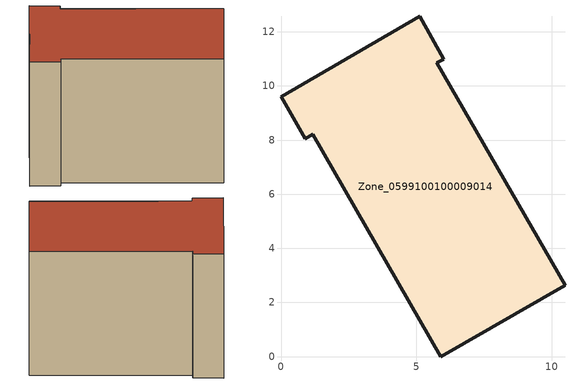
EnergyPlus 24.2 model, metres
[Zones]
Zone_0599100100009014
 floor ground (C_G): 5.12,12.57 6.01,10.99 5.76,10.85 10.49,2.64 5.9,0 1.18,8.21 0.89,8.04 0,9.59 z0
 wall outside (C_F): 6.01,10.99 5.12,12.57 0,9.59 0.89,8.04 1.18,8.21 5.9,0 10.49,2.64 5.76,10.85 6.01,10.99 z0:8.59
 roof outside (C_R): 5.12,12.57 0,9.59 0.89,8.04 1.18,8.21 5.9,0 10.49,2.64 5.76,10.85 6.01,10.99 z8.59
[BUILDING]
Pand.0599100100009014: North Axis=0; Terrain=City; Loads Convergence Tolerance Value=0.04; Temperature Convergence Tolerance Value=0.4; Solar Distribution=FullExterior; Maximum Number of Warmup Days=25; Minimum Number of Warmup Days=1
[Site:Location]
Rotterdam.The.Hague.AP_ZH_NLD Design_Conditions: Latitude=51.96; Longitude=4.45; Time Zone=1; Elevation=-4.5
[SITE:GROUNDTEMPERATURE:BUILDINGSURFACE]
18, 18, 18, 18, 18, 18, 18, 18, 18, 18, 18, 18
[MATERIAL] Thermal Absorptance=0.9; Solar Absorptance=0.7; Visible Absorptance=0.7
Name | Roughness | Thickness | Conductivity | Density | Specific Heat
G.TI.2006-2014 | MediumSmooth | 0.15 | 0.06 | 540 | 1210
F.TI.2006-2014 | Rough | 0.3 | 0.12 | 1920 | 840
R.TI.2006-2014 | MediumRough | 0.2 | 0.08 | 1500 | 1000
[CONSTRUCTION]
C_G: G.TI.2006-2014
C_F: F.TI.2006-2014
C_R: R.TI.2006-2014
[ZONE]
Zone_0599100100009014: Type=1; Multiplier=1; Ceiling Height=Autocalculate; Volume=Autocalculate; Floor Area=autocalculate; Part of Total Floor Area=Yes
[ZONEINFILTRATION:DESIGNFLOWRATE]
Infil_Zone_0599100100009014: Zone or ZoneList or Space or SpaceList=Zone_0599100100009014; Schedule=AlwaysOn; Design Flow Rate Calculation Method=Flow/Area; Flow Rate per Floor Area=0.0015; Constant Term Coefficient=1; Temperature Term Coefficient=0; Velocity Term Coefficient=0; Velocity Squared Term Coefficient=0
[HVACTEMPLATE:ZONE:IDEALLOADSAIRSYSTEM]
Zone_0599100100009014: Maximum Heating Supply Air Temperature=50; Minimum Cooling Supply Air Temperature=13; Maximum Heating Supply Air Humidity Ratio=0.0156; Minimum Cooling Supply Air Humidity Ratio=0.0077; Heating Limit=NoLimit; Cooling Limit=NoLimit; Dehumidification Control Type=ConstantSensibleHeatRatio; Cooling Sensible Heat Ratio=0.7; Dehumidification Setpoint=60; Humidification Control Type=None; Humidification Setpoint=30; Outdoor Air Method=None; Outdoor Air Flow Rate per Person=0.00944; Outdoor Air Flow Rate per Zone Floor Area=0; Outdoor Air Flow Rate per Zone=0; Demand Controlled Ventilation Type=None; Outdoor Air Economizer Type=NoEconomizer; Heat Recovery Type=None; Sensible Heat Recovery Effectiveness=0.7; Latent Heat Recovery Effectiveness=0.65
[ZONECONTROL:THERMOSTAT]
ThermostatControl_Zone_0599100100009014: Zone or ZoneList=Zone_0599100100009014; Control Type Schedule=DualSetpointControlType; Control 1=Thermostat_Zone_0599100100009014; Temperature Difference Between Cutout And Setpoint=0
[THERMOSTATSETPOINT:DUALSETPOINT]
Thermostat_Zone_0599100100009014: Heating Setpoint Temperature Schedule=HeatingSetpoint_Zone_0599100100009014; Cooling Setpoint Temperature Schedule=CoolingSetpoint_Zone_0599100100009014
[SCHEDULE:COMPACT]
HeatingSetpoint_Zone_0599100100009014: Through: 12/31, For: AllDays, Until: 24:00, 21
CoolingSetpoint_Zone_0599100100009014: Through: 12/31, For: AllDays, Until: 24:00, 24
DualSetpointControlType: Through: 12/31, For: AllDays, Until: 24:00, 4
AlwaysOn: Through: 12/31, For: AllDays, Until: 24:00, 1
